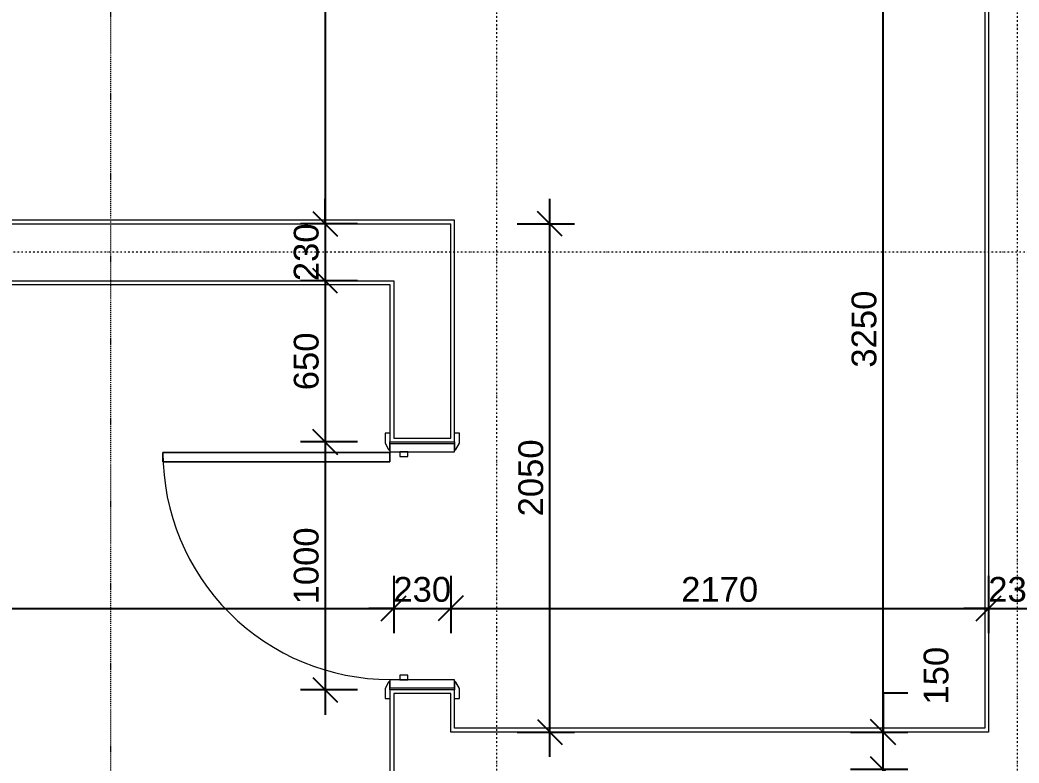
# Model space of a CAD drawing. Header units: millimetres. Extents: x -21051 to 202668, y -15646 to 13691.
# Drawn here: x 124744 to 128774, y -5354 to -2357 of the extents above; entities that cross this region are included whole.
import ezdxf

# ---------------------------------------------------------------- set-up
doc = ezdxf.new("R2010")
doc.units = ezdxf.units.MM
doc.linetypes.add('Dash dot', pattern=[15.875, 6.35, -4.7625, 0, -4.7625])
doc.linetypes.add('TD_Level Line', pattern=[8, 4, -2, 0, -2])
for name, color, linetype, lineweight in [('A-ANNO-DIMS', 211, 'Continuous', 9), ('A-DOOR', 31, 'Continuous', 5), ('A-DOOR-FRAM', 31, 'Continuous', 5), ('A-WALL', 113, 'Continuous', 5), ('G-ANNO-SYMB', 111, 'Continuous', 9), ('I-WALL', 2, 'Continuous', 5), ('S-GRID', 1, 'Continuous', 9)]:
    doc.layers.add(name, color=color, linetype=linetype, lineweight=lineweight)
doc.layers.get('0').off()
doc.styles.add('Arial_3', font='arial.ttf', dxfattribs={"height": 100})
doc.dimstyles.new('Arial_1_0', dxfattribs={"dimscale": 304.8, "dimtxt": 102.02594, "dimasz": 0.328084, "dimexe": 0.328084, "dimexo": 0.0625, "dimgap": 0.082021, "dimtad": 1, "dimdec": 0, "dimzin": 0, "dimdsep": 46, "dimtxsty": 'Arial_3', "dimblk1": 'OBLIQUE', "dimblk2": 'OBLIQUE', "dimsah": 1, "dimcen": 0.09, "dimdle": 0.328084, "dimazin": 0, "dimtfac": 1, "dimtdec": 4, "dimtix": 1, "dimtmove": 0, "dimatfit": 3, "dimfxl": 0.492126, "dimfxlon": 1, "dimtvp": 1, "dimtolj": 1, "dimtzin": 0, "dimarcsym": 2})
doc.dimstyles.new('Arial_1_0_1', dxfattribs={"dimscale": 304.8, "dimtxt": 102.02594, "dimasz": 0.328084, "dimexe": 0.328084, "dimexo": 0.0625, "dimgap": 0.082021, "dimtad": 1, "dimdec": 0, "dimzin": 0, "dimdsep": 46, "dimtxsty": 'Arial_3', "dimblk1": 'OBLIQUE', "dimblk2": 'OBLIQUE', "dimsah": 1, "dimcen": 0.09, "dimdle": 0.328084, "dimazin": 0, "dimtfac": 1, "dimtdec": 4, "dimtix": 1, "dimtmove": 1, "dimatfit": 3, "dimfxl": 0.492126, "dimfxlon": 1, "dimtvp": 1, "dimtolj": 1, "dimtzin": 0, "dimarcsym": 2})

# ---------------------------------------------------------------- blocks, each defined once
blk = doc.blocks.new('Doors_IntSgl - 1000x2700mm-873490-02_Pent floor')
at = {"layer": 'A-DOOR'}
for p, q in [((420, 1046), (420, 130)), ((458, 1046), (420, 1046)), ((420, 130), (420, 1046)), ((420, 1046), (458, 1046)), ((458, 130), (458, 1046)), ((458, 1046), (458, 130)), ((-495, 150), (-535, 150)), ((-535, 150), (-535, 130)), ((-500, 130), (-465, 130)), ((-469, 136), (-495, 150)), ((420, 130), (458, 130)), ((458, 130), (420, 130)), ((465, 130), (500, 130)), ((495, 150), (469, 136)), ((535, 150), (495, 150)), ((535, 130), (535, 150)), ((-535, -130), (-535, -150)), ((-535, -150), (-495, -150)), ((-465, -130), (-500, -130)), ((-495, -150), (-469, -136)), ((500, -130), (465, -130)), ((469, -136), (495, -150)), ((495, -150), (535, -150)), ((535, -150), (535, -130))]:
    blk.add_line(p, q, dxfattribs=at)
for centre, radius, start, end in [((458, 130), 916, 90, 180), ((-473, 129), 8.06, 7.125, 60.2551), ((-473, 129), 8.06, 7.125, 60.2551), ((473, 129), 8.06, 119.7449, 172.875), ((473, 129), 8.06, 119.7449, 172.875), ((-473, -129), 8.06, 299.7449, 352.875), ((473, -129), 8.06, 187.125, 240.2551)]:
    blk.add_arc(centre, radius, start, end, dxfattribs=at)
at = {"layer": 'A-DOOR-FRAM'}
for p, q in [((-460, 130), (-492, 130)), ((-492, 130), (-492, -130)), ((-460, -130), (-460, 130)), ((460, 130), (460, -130)), ((492, 130), (460, 130)), ((492, -130), (492, 130)), ((-441, 90), (-460, 90)), ((-460, 90), (-460, 58)), ((-441, 58), (-441, 90)), ((460, 90), (441, 90)), ((441, 90), (441, 58)), ((460, 58), (460, 90)), ((-460, 58), (-441, 58)), ((441, 58), (460, 58)), ((-492, -130), (-460, -130)), ((460, -130), (492, -130))]:
    blk.add_line(p, q, dxfattribs=at)
blk = doc.blocks.new('_Oblique')
at = {"color": 0, "linetype": 'ByBlock', "lineweight": -2}
blk.add_line((-0.5, -0.5), (0.5, 0.5), dxfattribs=at)
blk = doc.blocks.new('*D1477')
at = {"layer": 'A-ANNO-DIMS', "color": 0, "lineweight": -2, "transparency": 16777216}
for p, q in [((125975.3, 1690.8), (125975.3, -3279.2)), ((126106.2, 1590.8), (125875.3, 1590.8)), ((126106.2, -3179.2), (125875.3, -3179.2))]:
    blk.add_line(p, q, dxfattribs=at)
at = {"layer": 'Defpoints', "color": 0, "transparency": 16777216}
for p in [(126125.3, 1590.8), (125975.3, -3179.2), (126125.3, -3179.2)]:
    blk.add_point(p, dxfattribs=at)
at = {"layer": 'A-ANNO-DIMS', "color": 0, "lineweight": -2, "transparency": 16777216, "xscale": 100, "yscale": 100, "zscale": 100}
for p, rotation in [((125975.3, 1590.8), 90), ((125975.3, -3179.2), 270)]:
    blk.add_blockref('_Oblique', p, dxfattribs=dict(at, rotation=rotation))
at = {"layer": 'A-ANNO-DIMS', "color": 0, "transparency": 16777216, "insert": (125899.2, -794.2), "char_height": 100, "width": 369.177, "attachment_point": 5, "rotation": 90, "style": 'Arial_3'}
blk.add_mtext('\\A1;4770', dxfattribs=at)
blk = doc.blocks.new('*D1478')
at = {"layer": 'A-ANNO-DIMS', "color": 0, "lineweight": -2, "transparency": 16777216}
for p, q in [((125975.3, -3179.2), (125975.3, -3079.2)), ((126106.2, -3179.2), (125875.3, -3179.2)), ((125975.3, -3179.2), (125975.3, -3409.2)), ((126106.2, -3409.2), (125875.3, -3409.2)), ((125975.3, -3409.2), (125975.3, -3509.2))]:
    blk.add_line(p, q, dxfattribs=at)
at = {"layer": 'Defpoints', "color": 0, "transparency": 16777216}
for p in [(126125.3, -3179.2), (125975.3, -3409.2), (126125.3, -3409.2)]:
    blk.add_point(p, dxfattribs=at)
at = {"layer": 'A-ANNO-DIMS', "color": 0, "lineweight": -2, "transparency": 16777216, "xscale": 100, "yscale": 100, "zscale": 100}
for p, rotation in [((125975.3, -3179.2), 270), ((125975.3, -3409.2), 90)]:
    blk.add_blockref('_Oblique', p, dxfattribs=dict(at, rotation=rotation))
at = {"layer": 'A-ANNO-DIMS', "color": 0, "transparency": 16777216, "insert": (125899.2, -3294.2), "char_height": 100, "width": 276.883, "attachment_point": 5, "rotation": 90, "style": 'Arial_3'}
blk.add_mtext('\\A1;230', dxfattribs=at)
blk = doc.blocks.new('*D1479')
at = {"layer": 'A-ANNO-DIMS', "color": 0, "lineweight": -2, "transparency": 16777216}
for p, q in [((125975.3, -3309.2), (125975.3, -4159.2)), ((126106.2, -3409.2), (125875.3, -3409.2)), ((126106.2, -4059.2), (125875.3, -4059.2))]:
    blk.add_line(p, q, dxfattribs=at)
at = {"layer": 'Defpoints', "color": 0, "transparency": 16777216}
for p in [(126125.3, -3409.2), (125975.3, -4059.2), (126125.3, -4059.2)]:
    blk.add_point(p, dxfattribs=at)
at = {"layer": 'A-ANNO-DIMS', "color": 0, "lineweight": -2, "transparency": 16777216, "xscale": 100, "yscale": 100, "zscale": 100}
for p, rotation in [((125975.3, -3409.2), 90), ((125975.3, -4059.2), 270)]:
    blk.add_blockref('_Oblique', p, dxfattribs=dict(at, rotation=rotation))
at = {"layer": 'A-ANNO-DIMS', "color": 0, "transparency": 16777216, "insert": (125899.2, -3734.2), "char_height": 100, "width": 276.883, "attachment_point": 5, "rotation": 90, "style": 'Arial_3'}
blk.add_mtext('\\A1;650', dxfattribs=at)
blk = doc.blocks.new('*D1480')
at = {"layer": 'A-ANNO-DIMS', "color": 0, "lineweight": -2, "transparency": 16777216}
for p, q in [((125975.3, -3959.2), (125975.3, -5159.2)), ((126106.2, -4059.2), (125875.3, -4059.2)), ((126106.2, -5059.2), (125875.3, -5059.2))]:
    blk.add_line(p, q, dxfattribs=at)
at = {"layer": 'Defpoints', "color": 0, "transparency": 16777216}
for p in [(126125.3, -4059.2), (125975.3, -5059.2), (126125.3, -5059.2)]:
    blk.add_point(p, dxfattribs=at)
at = {"layer": 'A-ANNO-DIMS', "color": 0, "lineweight": -2, "transparency": 16777216, "xscale": 100, "yscale": 100, "zscale": 100}
for p, rotation in [((125975.3, -4059.2), 90), ((125975.3, -5059.2), 270)]:
    blk.add_blockref('_Oblique', p, dxfattribs=dict(at, rotation=rotation))
at = {"layer": 'A-ANNO-DIMS', "color": 0, "transparency": 16777216, "insert": (125899.2, -4559.2), "char_height": 100, "width": 369.177, "attachment_point": 5, "rotation": 90, "style": 'Arial_3'}
blk.add_mtext('\\A1;1000', dxfattribs=at)
blk = doc.blocks.new('*D1483')
at = {"layer": 'A-ANNO-DIMS', "color": 0, "lineweight": -2, "transparency": 16777216}
for p, q in [((128225.4, -8279.2), (128225.4, -5279.2)), ((128094.4, -5379.2), (128325.4, -5379.2)), ((128094.4, -8179.2), (128325.4, -8179.2))]:
    blk.add_line(p, q, dxfattribs=at)
at = {"layer": 'Defpoints', "color": 0, "transparency": 16777216}
for p in [(128075.4, -5379.2), (128225.4, -5379.2), (128075.4, -8179.2)]:
    blk.add_point(p, dxfattribs=at)
at = {"layer": 'A-ANNO-DIMS', "color": 0, "lineweight": -2, "transparency": 16777216, "xscale": 100, "yscale": 100, "zscale": 100}
for p, rotation in [((128225.4, -5379.2), 90), ((128225.4, -8179.2), 270)]:
    blk.add_blockref('_Oblique', p, dxfattribs=dict(at, rotation=rotation))
at = {"layer": 'A-ANNO-DIMS', "color": 0, "transparency": 16777216, "insert": (128149.3, -6779.2), "char_height": 100, "width": 369.177, "attachment_point": 5, "rotation": 90, "style": 'Arial_3'}
blk.add_mtext('\\A1;2800', dxfattribs=at)
blk = doc.blocks.new('*D1484')
at = {"layer": 'A-ANNO-DIMS', "color": 0, "lineweight": -2, "transparency": 16777216}
for p, q in [((128325.4, -5071.8), (128225.4, -5071.8)), ((128225.4, -5071.8), (128225.4, -5229.2)), ((128225.4, -5479.2), (128225.4, -5129.2)), ((128094.4, -5229.2), (128325.4, -5229.2)), ((128094.4, -5379.2), (128325.4, -5379.2))]:
    blk.add_line(p, q, dxfattribs=at)
at = {"layer": 'Defpoints', "color": 0, "transparency": 16777216}
for p in [(128075.4, -5229.2), (128225.4, -5229.2), (128075.4, -5379.2)]:
    blk.add_point(p, dxfattribs=at)
at = {"layer": 'A-ANNO-DIMS', "color": 0, "lineweight": -2, "transparency": 16777216, "xscale": 100, "yscale": 100, "zscale": 100}
for p, rotation in [((128225.4, -5229.2), 90), ((128225.4, -5379.2), 270)]:
    blk.add_blockref('_Oblique', p, dxfattribs=dict(at, rotation=rotation))
at = {"layer": 'A-ANNO-DIMS', "color": 0, "transparency": 16777216, "insert": (128389.3, -5118.5), "char_height": 100, "width": 276.883, "attachment_point": 1, "rotation": 90, "line_spacing_factor": 0.941778, "style": 'Arial_3'}
blk.add_mtext('\\A1;150', dxfattribs=at)
blk = doc.blocks.new('*D1485')
at = {"layer": 'A-ANNO-DIMS', "color": 0, "lineweight": -2, "transparency": 16777216}
for p, q in [((128225.4, -5329.2), (128225.4, -1879.2)), ((128094.4, -1979.2), (128325.4, -1979.2)), ((128094.4, -5229.2), (128325.4, -5229.2))]:
    blk.add_line(p, q, dxfattribs=at)
at = {"layer": 'Defpoints', "color": 0, "transparency": 16777216}
for p in [(128075.4, -1979.2), (128225.4, -1979.2), (128075.4, -5229.2)]:
    blk.add_point(p, dxfattribs=at)
at = {"layer": 'A-ANNO-DIMS', "color": 0, "lineweight": -2, "transparency": 16777216, "xscale": 100, "yscale": 100, "zscale": 100}
for p, rotation in [((128225.4, -1979.2), 90), ((128225.4, -5229.2), 270)]:
    blk.add_blockref('_Oblique', p, dxfattribs=dict(at, rotation=rotation))
at = {"layer": 'A-ANNO-DIMS', "color": 0, "transparency": 16777216, "insert": (128149.3, -3604.2), "char_height": 100, "width": 369.177, "attachment_point": 5, "rotation": 90, "style": 'Arial_3'}
blk.add_mtext('\\A1;3250', dxfattribs=at)
blk = doc.blocks.new('*D1492')
at = {"layer": 'A-ANNO-DIMS', "color": 0, "lineweight": -2, "transparency": 16777216}
for p, q in [((126881.3, -5329.2), (126881.3, -3079.2)), ((126750.3, -3179.2), (126981.3, -3179.2)), ((126750.3, -5229.2), (126981.3, -5229.2))]:
    blk.add_line(p, q, dxfattribs=at)
at = {"layer": 'Defpoints', "color": 0, "transparency": 16777216}
for p in [(126731.3, -3179.2), (126881.3, -3179.2), (126731.3, -5229.2)]:
    blk.add_point(p, dxfattribs=at)
at = {"layer": 'A-ANNO-DIMS', "color": 0, "lineweight": -2, "transparency": 16777216, "xscale": 100, "yscale": 100, "zscale": 100}
for p, rotation in [((126881.3, -3179.2), 90), ((126881.3, -5229.2), 270)]:
    blk.add_blockref('_Oblique', p, dxfattribs=dict(at, rotation=rotation))
at = {"layer": 'A-ANNO-DIMS', "color": 0, "transparency": 16777216, "insert": (126805.2, -4204.2), "char_height": 100, "width": 369.177, "attachment_point": 5, "rotation": 90, "style": 'Arial_3'}
blk.add_mtext('\\A1;2050', dxfattribs=at)
blk = doc.blocks.new('*D1509')
at = {"layer": 'A-ANNO-DIMS', "color": 0, "lineweight": -2, "transparency": 16777216}
for p, q in [((120781.6, -4599.6), (120781.6, -4830.5)), ((126251.6, -4599.6), (126251.6, -4830.5)), ((120681.6, -4730.5), (126351.6, -4730.5))]:
    blk.add_line(p, q, dxfattribs=at)
at = {"layer": 'Defpoints', "color": 0, "transparency": 16777216}
for p in [(120781.6, -4580.5), (126251.6, -4580.5), (126251.6, -4730.5)]:
    blk.add_point(p, dxfattribs=at)
at = {"layer": 'A-ANNO-DIMS', "color": 0, "lineweight": -2, "transparency": 16777216, "xscale": 100, "yscale": 100, "zscale": 100, "rotation": 180}
blk.add_blockref('_Oblique', (120781.6, -4730.5), dxfattribs=at)
at = {"layer": 'A-ANNO-DIMS', "color": 0, "lineweight": -2, "transparency": 16777216, "xscale": 100, "yscale": 100, "zscale": 100}
blk.add_blockref('_Oblique', (126251.6, -4730.5), dxfattribs=at)
at = {"layer": 'A-ANNO-DIMS', "color": 0, "transparency": 16777216, "insert": (123516.6, -4654.5), "char_height": 100, "width": 369.177, "attachment_point": 5, "style": 'Arial_3'}
blk.add_mtext('\\A1;5470', dxfattribs=at)
blk = doc.blocks.new('*D1510')
at = {"layer": 'A-ANNO-DIMS', "color": 0, "lineweight": -2, "transparency": 16777216}
for p, q in [((126251.6, -4599.6), (126251.6, -4830.5)), ((126481.6, -4599.6), (126481.6, -4830.5)), ((126251.6, -4730.5), (126151.6, -4730.5)), ((126251.6, -4730.5), (126481.6, -4730.5)), ((126481.6, -4730.5), (126581.6, -4730.5))]:
    blk.add_line(p, q, dxfattribs=at)
at = {"layer": 'Defpoints', "color": 0, "transparency": 16777216}
for p in [(126251.6, -4580.5), (126481.6, -4580.5), (126481.6, -4730.5)]:
    blk.add_point(p, dxfattribs=at)
at = {"layer": 'A-ANNO-DIMS', "color": 0, "lineweight": -2, "transparency": 16777216, "xscale": 100, "yscale": 100, "zscale": 100}
blk.add_blockref('_Oblique', (126251.6, -4730.5), dxfattribs=at)
at = {"layer": 'A-ANNO-DIMS', "color": 0, "lineweight": -2, "transparency": 16777216, "xscale": 100, "yscale": 100, "zscale": 100, "rotation": 180}
blk.add_blockref('_Oblique', (126481.6, -4730.5), dxfattribs=at)
at = {"layer": 'A-ANNO-DIMS', "color": 0, "transparency": 16777216, "insert": (126366.6, -4654.5), "char_height": 100, "width": 276.883, "attachment_point": 5, "style": 'Arial_3'}
blk.add_mtext('\\A1;230', dxfattribs=at)
blk = doc.blocks.new('*D1511')
at = {"layer": 'A-ANNO-DIMS', "color": 0, "lineweight": -2, "transparency": 16777216}
for p, q in [((126481.6, -4599.6), (126481.6, -4830.5)), ((128651.6, -4599.6), (128651.6, -4830.5)), ((126381.6, -4730.5), (128751.6, -4730.5))]:
    blk.add_line(p, q, dxfattribs=at)
at = {"layer": 'Defpoints', "color": 0, "transparency": 16777216}
for p in [(126481.6, -4580.5), (128651.6, -4580.5), (128651.6, -4730.5)]:
    blk.add_point(p, dxfattribs=at)
at = {"layer": 'A-ANNO-DIMS', "color": 0, "lineweight": -2, "transparency": 16777216, "xscale": 100, "yscale": 100, "zscale": 100, "rotation": 180}
blk.add_blockref('_Oblique', (126481.6, -4730.5), dxfattribs=at)
at = {"layer": 'A-ANNO-DIMS', "color": 0, "lineweight": -2, "transparency": 16777216, "xscale": 100, "yscale": 100, "zscale": 100}
blk.add_blockref('_Oblique', (128651.6, -4730.5), dxfattribs=at)
at = {"layer": 'A-ANNO-DIMS', "color": 0, "transparency": 16777216, "insert": (127566.6, -4654.5), "char_height": 100, "width": 369.177, "attachment_point": 5, "style": 'Arial_3'}
blk.add_mtext('\\A1;2170', dxfattribs=at)
blk = doc.blocks.new('*D1512')
at = {"layer": 'A-ANNO-DIMS', "color": 0, "lineweight": -2, "transparency": 16777216}
for p, q in [((128651.6, -4599.6), (128651.6, -4830.5)), ((128881.6, -4599.6), (128881.6, -4830.5)), ((128651.6, -4730.5), (128551.6, -4730.5)), ((128651.6, -4730.5), (128881.6, -4730.5)), ((128881.6, -4730.5), (128981.6, -4730.5))]:
    blk.add_line(p, q, dxfattribs=at)
at = {"layer": 'Defpoints', "color": 0, "transparency": 16777216}
for p in [(128651.6, -4580.5), (128881.6, -4580.5), (128881.6, -4730.5)]:
    blk.add_point(p, dxfattribs=at)
at = {"layer": 'A-ANNO-DIMS', "color": 0, "lineweight": -2, "transparency": 16777216, "xscale": 100, "yscale": 100, "zscale": 100}
blk.add_blockref('_Oblique', (128651.6, -4730.5), dxfattribs=at)
at = {"layer": 'A-ANNO-DIMS', "color": 0, "lineweight": -2, "transparency": 16777216, "xscale": 100, "yscale": 100, "zscale": 100, "rotation": 180}
blk.add_blockref('_Oblique', (128881.6, -4730.5), dxfattribs=at)
at = {"layer": 'A-ANNO-DIMS', "color": 0, "transparency": 16777216, "insert": (128766.6, -4654.5), "char_height": 100, "width": 276.883, "attachment_point": 5, "style": 'Arial_3'}
blk.add_mtext('\\A1;230', dxfattribs=at)

msp = doc.modelspace()

# ---------------------------------------------------------------- linework, layer by layer
at = {"layer": 'A-WALL', "lineweight": 18}
for p, q in [((128651.6, -2044.2), (128651.6, -5229.2)), ((120781.6, -3179.2), (126481.6, -3179.2)), ((126481.6, -4044.2), (126481.6, -3179.2)), ((120781.6, -3409.2), (126251.6, -3409.2)), ((126251.6, -3409.2), (126251.6, -4044.2)), ((126251.6, -4044.2), (126481.6, -4044.2)), ((126251.6, -5074.2), (126251.6, -6564.2)), ((126481.6, -5074.2), (126251.6, -5074.2)), ((126481.6, -5229.2), (126481.6, -5074.2)), ((128651.6, -5229.2), (126481.6, -5229.2)), ((128636.6, -5214.2), (126496.6, -5214.2))]:
    msp.add_line(p, q, dxfattribs=at)
at = {"layer": 'G-ANNO-SYMB', "linetype": 'TD_Level Line', "lineweight": 18}
msp.add_line((125108.6, 12010), (125108.6, -13985.5), dxfattribs=at)
at = {"layer": 'I-WALL', "lineweight": 18}
for p, q in [((128636.6, -2029.2), (128636.6, -5214.2)), ((126496.6, -3164.2), (120796.6, -3164.2)), ((126496.6, -4059.2), (126496.6, -3164.2)), ((120796.6, -3424.2), (126236.6, -3424.2)), ((126236.6, -3424.2), (126236.6, -4059.2)), ((126236.6, -4059.2), (126496.6, -4059.2)), ((126236.6, -5059.2), (126236.6, -6579.2)), ((126496.6, -5059.2), (126236.6, -5059.2)), ((126496.6, -5214.2), (126496.6, -5059.2))]:
    msp.add_line(p, q, dxfattribs=at)
at = {"layer": 'S-GRID', "linetype": 'Dash dot', "lineweight": 18}
for p, q in [((126666.6, 8999.9), (126666.6, -11369.2)), ((128766.6, 8999.9), (128766.6, -11369.2)), ((141737.6, -3294.2), (116963.2, -3294.2))]:
    msp.add_line(p, q, dxfattribs=at)

# ---------------------------------------------------------------- block references
at = {"layer": 'A-DOOR', "rotation": 90.00000000000004}
msp.add_blockref('Doors_IntSgl - 1000x2700mm-873490-02_Pent floor', (126366.6, -4559.2), dxfattribs=at)

# ---------------------------------------------------------------- dimensions: what is measured, and where the dimension line sits
at = {"layer": 'A-ANNO-DIMS'}
for base, p1, p2, override, picture, middle in [((125975.3, -3179.2), (126125.3, 1590.8), (126125.3, -3179.2), {"dimpost": '<>', "dimfxl": 4770}, '*D1477', (125899.2, -794.2)), ((128225.4, -1979.2), (128075.4, -5229.2), (128075.4, -1979.2), {"dimpost": '<>', "dimfxl": 3250}, '*D1485', (128149.3, -3604.2)), ((125975.3, -3409.2), (126125.3, -3179.2), (126125.3, -3409.2), {"dimpost": '<>', "dimfxl": 230}, '*D1478', (125899.2, -3294.2)), ((126881.3, -3179.2), (126731.3, -5229.2), (126731.3, -3179.2), {"dimpost": '<>', "dimfxl": 2050}, '*D1492', (126805.2, -4204.2)), ((125975.3, -4059.2), (126125.3, -3409.2), (126125.3, -4059.2), {"dimpost": '<>', "dimfxl": 650}, '*D1479', (125899.2, -3734.2)), ((125975.3, -5059.2), (126125.3, -4059.2), (126125.3, -5059.2), {"dimpost": '<>', "dimfxl": 1000}, '*D1480', (125899.2, -4559.2)), ((128225.4, -5379.2), (128075.4, -8179.2), (128075.4, -5379.2), {"dimpost": '<>', "dimfxl": 2800}, '*D1483', (128149.3, -6779.2))]:
    dim = msp.add_linear_dim(base=base, p1=p1, p2=p2, angle=90, dimstyle='Arial_1_0', override=override, dxfattribs=at)
    dim.commit()
    dim.dimension.update_dxf_attribs({"geometry": picture, "text_midpoint": middle})
for base, p1, p2, override, picture, middle in [((126251.6, -4730.5), (120781.6, -4580.5), (126251.6, -4580.5), {"dimpost": '<>', "dimfxl": 5470}, '*D1509', (123516.6, -4654.5)), ((126481.6, -4730.5), (126251.6, -4580.5), (126481.6, -4580.5), {"dimpost": '<>', "dimfxl": 230}, '*D1510', (126366.6, -4654.5)), ((128651.6, -4730.5), (126481.6, -4580.5), (128651.6, -4580.5), {"dimpost": '<>', "dimfxl": 2170}, '*D1511', (127566.6, -4654.5)), ((128881.6, -4730.5), (128651.6, -4580.5), (128881.6, -4580.5), {"dimpost": '<>', "dimfxl": 230}, '*D1512', (128766.6, -4654.5))]:
    dim = msp.add_linear_dim(base=base, p1=p1, p2=p2, dimstyle='Arial_1_0', override=override, dxfattribs=at)
    dim.commit()
    dim.dimension.update_dxf_attribs({"geometry": picture, "text_midpoint": middle})
dim = msp.add_linear_dim(base=(128225.4, -5229.2), p1=(128075.4, -5379.2), p2=(128075.4, -5229.2), angle=90, dimstyle='Arial_1_0_1', override={"dimpost": '<>', "dimfxl": 150}, dxfattribs=at)
dim.commit()
dim.dimension.update_dxf_attribs({"geometry": '*D1484', "text_midpoint": (128336.9, -5071.8), "dimtype": 160, "text_rotation": 90})

doc.saveas('drawing.dxf')
